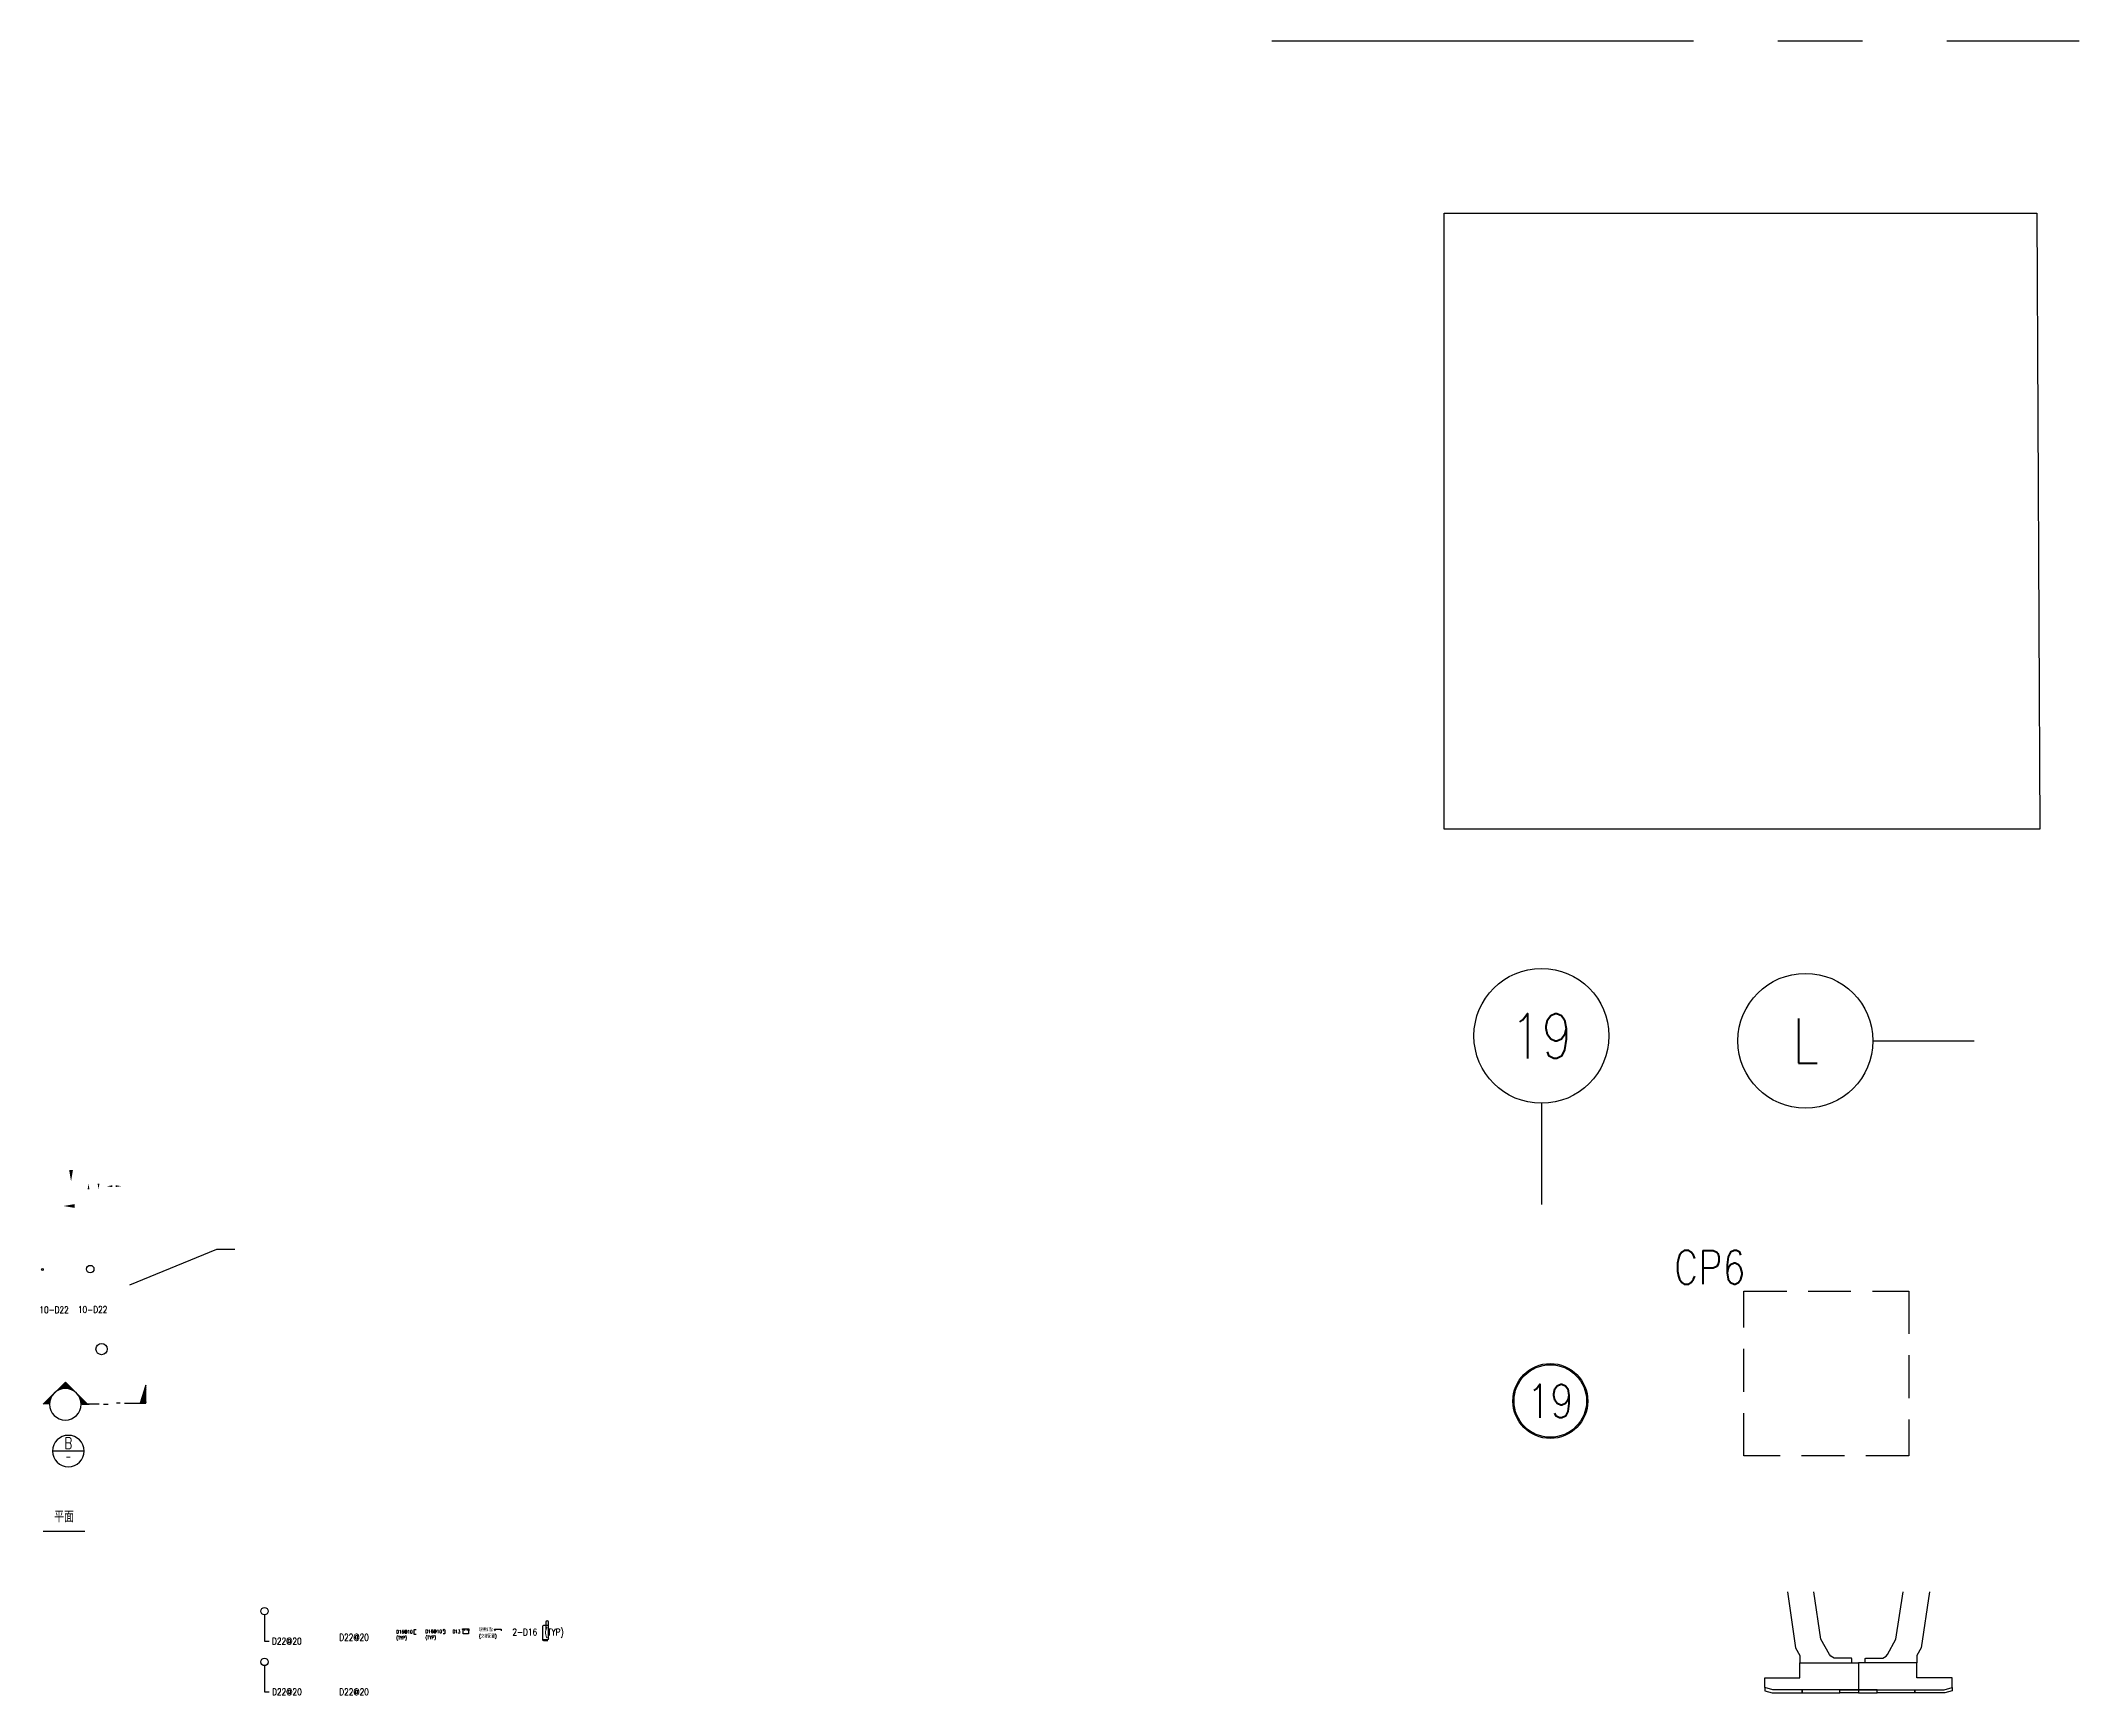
# Model space of a CAD drawing. Extents: x -2348 to 13861, y -546 to 4499.
# Drawn here: x -2348 to 371, y 2292 to 4499 of the extents above; entities that cross this region are included whole.
import ezdxf
from ezdxf.enums import TextEntityAlignment as Align

# ---------------------------------------------------------------- set-up
doc = ezdxf.new("R2010")
doc.units = 0
doc.header["$LTSCALE"] = 3
doc.linetypes.add('CENTER', pattern=[2, 1.25, -0.25, 0.25, -0.25])
doc.linetypes.add('DASHED', pattern=[19.05, 12.7, -6.35])
doc.layers.get('0').update_dxf_attribs({"linetype": 'CONTINUOUS'})
for name, color, linetype in [('HB_DIM', 1, 'CONTINUOUS'), ('HB_SYMBOLS', 7, 'CONTINUOUS'), ('HB_TXT_CTEXT', 2, 'CONTINUOUS'), ('RCAD.PARM.Trestle', 2, 'CONTINUOUS'), ('底圖', 7, 'CONTINUOUS'), ('鋼筋', 3, 'CONTINUOUS'), ('預鑄樁帽_TXT', 2, 'CONTINUOUS')]:
    doc.layers.add(name, color=color, linetype=linetype)
doc.styles.get("Standard").update_dxf_attribs({"font": 'ROMANS.shx', "width": 0.8, "bigfont": 'LCHINA.shx'})

# ---------------------------------------------------------------- blocks, each defined once
blk = doc.blocks.new('C')
at = {"color": 3, "linetype": 'Continuous'}
blk.add_circle((0, 0), 1.2, dxfattribs=at)
blk = doc.blocks.new('ArrowD')
at = {"color": 0, "linetype": 'Continuous'}
blk.add_solid([(-2.5, 15), (2.5, 15), (0, 0)], dxfattribs=at)
blk = doc.blocks.new('arrowL')
at = {"color": 0, "linetype": 'Continuous'}
blk.add_solid([(15, -2.5), (15, 2.5), (0, 0)], dxfattribs=at)
blk = doc.blocks.new('SEC2U0-n')
at = {"color": 2, "linetype": 'Continuous'}
for p, q in [((-9.9, 0), (0, 9.9)), ((0, 9.9), (9.9, 0)), ((-7.51, 0), (-10.62, 0))]:
    blk.add_line(p, q, dxfattribs=at)
at = {"color": 3}
for p, q in [((-17, 0), (-19, 0)), ((-15, 0), (-7, 0))]:
    blk.add_line(p, q, dxfattribs=at)
at = {"color": 2, "linetype": 'Continuous'}
blk.add_circle((0, 0), 7, dxfattribs=at)
for points in [[(0, 9.9), (-3.5, 6.06), (-4.95, 4.95), (-4.26, 5.55)], [(0, 9.9), (-1.81, 6.76), (-3.5, 6.06), (-1.81, 6.76)], [(0, 9.9), (0, 7), (-1.81, 6.76), (-0.91, 6.94)], [(0, 9.9), (3.5, 6.06), (4.95, 4.95), (4.26, 5.55)], [(0, 9.9), (1.81, 6.76), (3.5, 6.06), (1.81, 6.76)], [(0, 9.9), (0, 7), (1.81, 6.76), (0.91, 6.94)], [(-9.9, 0), (-6.06, 3.5), (-4.95, 4.95), (-5.55, 4.26)], [(-9.9, 0), (-6.76, 1.81), (-6.06, 3.5), (-6.76, 1.81)], [(-9.9, 0), (-7, 0), (-6.76, 1.81), (-6.94, 0.91)], [(9.9, 0), (6.06, 3.5), (4.95, 4.95), (5.55, 4.26)], [(9.9, 0), (6.76, 1.81), (6.06, 3.5), (6.76, 1.81)], [(9.9, 0), (7, 0), (6.76, 1.81), (6.94, 0.91)]]:
    blk.add_solid(points, dxfattribs=at)
blk = doc.blocks.new('ST-n')
at = {"color": 2}
blk.add_line((-7, 0), (7, 0), dxfattribs=at)
blk.add_circle((0, 0), 7, dxfattribs=at)
at = {"color": 3, "width": 0.8}
blk.add_attdef('A', text='', height=5, dxfattribs=at).set_placement((0, 3.5), align=Align.MIDDLE)
at = {"color": 1, "width": 0.8}
blk.add_attdef('HB2002', text='', height=2.5, dxfattribs=at).set_placement((0, -2.5), align=Align.MIDDLE)
blk = doc.blocks.new('*X5')
at = {"color": 0, "linetype": 'Continuous'}
for p, q in [((79, 269.21), (79.03, 269.24)), ((79.17, 269.21), (79.29, 269.32)), ((79.35, 269.21), (79.54, 269.4)), ((79.53, 269.21), (79.8, 269.48)), ((79.71, 269.21), (80.06, 269.56)), ((79.88, 269.21), (80.31, 269.64)), ((80.06, 269.21), (80.57, 269.72)), ((80.24, 269.21), (80.83, 269.8)), ((80.41, 269.21), (81.09, 269.88)), ((80.59, 269.21), (81.34, 269.96)), ((80.77, 269.21), (81.6, 270.04)), ((80.94, 269.21), (81.86, 270.12)), ((81.12, 269.21), (82.11, 270.2)), ((81.3, 269.21), (82.37, 270.29)), ((81.47, 269.21), (82.63, 270.37)), ((81.65, 269.21), (82.89, 270.45)), ((81.83, 269.21), (83.14, 270.53)), ((82, 269.21), (83.4, 270.61)), ((82.18, 269.21), (83.66, 270.69)), ((82.36, 269.21), (83.91, 270.77)), ((82.53, 269.21), (84.17, 270.85)), ((82.71, 269.21), (84.43, 270.93)), ((82.89, 269.21), (84.69, 271.01)), ((83.06, 269.21), (84.94, 271.09)), ((83.24, 269.21), (85.2, 271.17)), ((83.42, 269.21), (85.46, 271.25)), ((83.59, 269.21), (85.71, 271.33)), ((83.77, 269.21), (85.97, 271.41)), ((83.95, 269.21), (86.23, 271.49)), ((84.12, 269.21), (86.49, 271.57)), ((84.3, 269.21), (86.74, 271.65)), ((84.48, 269.21), (86.93, 271.66)), ((84.65, 269.21), (86.93, 271.48)), ((84.83, 269.21), (86.93, 271.31)), ((85.01, 269.21), (86.93, 271.13)), ((85.19, 269.21), (86.93, 270.95)), ((85.36, 269.21), (86.93, 270.78)), ((85.54, 269.21), (86.93, 270.6)), ((85.72, 269.21), (86.93, 270.42)), ((85.89, 269.21), (86.93, 270.25)), ((86.07, 269.21), (86.93, 270.07)), ((86.25, 269.21), (86.93, 269.89)), ((86.42, 269.21), (86.93, 269.72)), ((86.6, 269.21), (86.93, 269.54)), ((86.78, 269.21), (86.93, 269.36))]:
    blk.add_line(p, q, dxfattribs=at)
blk = doc.blocks.new('SEND-n')
at = {"color": 3}
for p, q in [((9.44, 0), (0, 0)), ((11.42, 0), (13, 0))]:
    blk.add_line(p, q, dxfattribs=at)
at = {"color": 2, "linetype": 'Continuous'}
blk.add_lwpolyline([(0, 0), (0, 8), (2.5, 0)], close=True, dxfattribs=at)
at = {"color": 2, "linetype": 'Continuous', "rotation": 270}
blk.add_blockref('*X5', (-269.21, 86.93), dxfattribs=at)
blk = doc.blocks.new('slab_topview')
at = {"color": 4, "linetype": 'Continuous'}
blk.add_line((-27.8, 0), (27.8, 0), dxfattribs=at)
at = {"color": 4, "linetype": 'Continuous', "width": 0.8}
blk.add_text('平面', height=15, rotation=360, dxfattribs=at).set_placement((0, 19.7), align=Align.MIDDLE)
blk = doc.blocks.new('rebar_arrowL')
at = {"linetype": 'Continuous', "extrusion": (0, 0, -1)}
blk.add_solid([(-7.5, 1.3), (0, 0), (-7.5, -1.2)], dxfattribs=at)
blk = doc.blocks.new('rebar_arrowU')
at = {"linetype": 'Continuous'}
blk.add_solid([(-1.25, -7.5), (0, 0), (1.25, -7.5)], dxfattribs=at)
blk = doc.blocks.new('slab_PVC')
at = {"layer": 'RCAD.PARM.Trestle', "color": 4, "linetype": 'Continuous'}
blk.add_circle((0, 0), 7.53, dxfattribs=at)
blk = doc.blocks.new('rebar_num')
at = {"color": 0, "linetype": 'Continuous', "width": 0.8}
blk.add_attdef('A', text='', height=9, dxfattribs=at).set_placement((-3.1, 3.9), align=Align.MIDDLE_LEFT)
blk = doc.blocks.new('H_Circle_guide')
at = {"layer": 'HB_TXT_CTEXT', "color": 1, "linetype": 'Continuous'}
blk.add_lwpolyline([(0, -5), (0, -40), (6.4, -40)], dxfattribs=at)
blk.add_circle((0, 0), 5, dxfattribs=at)
at = {"color": 0, "linetype": 'Continuous', "width": 0.8}
blk.add_attdef('A', text='', height=9, dxfattribs=at).set_placement((10.1, -40), align=Align.MIDDLE_LEFT)
blk = doc.blocks.new('H_Arrow_guide')
at = {"layer": 'HB_TXT_CTEXT', "color": 1, "linetype": 'Continuous'}
blk.add_lwpolyline([(0, 0, 0, 2.5, 0), (0, -7.5, 0, 0, 0), (0, -37, 0, 0, 0), (7.5, -37, 0, 0, 0)], format="xyseb", dxfattribs=at)
at = {"color": 0, "linetype": 'Continuous', "width": 0.8}
blk.add_attdef('A', text='', height=9, dxfattribs=at).set_placement((9.7, -35.9), align=Align.MIDDLE_LEFT)
blk = doc.blocks.new('rebar_arrowD')
at = {"linetype": 'Continuous'}
blk.add_solid([(-1.25, -7.5), (0, 0), (1.25, -7.5)], dxfattribs=at)
blk = doc.blocks.new('rebar_arrowR')
at = {"linetype": 'Continuous', "extrusion": (0, 0, -1)}
blk.add_solid([(-7.5, 1.3), (0, 0), (-7.5, -1.2)], dxfattribs=at)
blk = doc.blocks.new('gr_t')
at = {"layer": 'HB_SYMBOLS', "color": 4, "linetype": 'Continuous'}
blk.add_line((0, -6), (0, -15), dxfattribs=at)
blk.add_circle((0, 0), 6, dxfattribs=at)
at = {"layer": 'HB_SYMBOLS', "color": 4, "linetype": 'Continuous', "width": 0.8}
blk.add_attdef('A', text='', height=4.5, dxfattribs=at).set_placement((0, 0), align=Align.MIDDLE)
blk = doc.blocks.new('PileCap')
at = {"linetype": 'DASHED', "ltscale": 1.5}
blk.add_lwpolyline([(-110, -110), (-110, 110), (110, 110), (110, -110)], close=True, dxfattribs=at)
at = {"color": 2, "linetype": 'Continuous', "width": 0.8}
blk.add_attdef('CP6', text='', height=45, dxfattribs=at).set_placement((-155.5, 141.7), align=Align.MIDDLE)
blk = doc.blocks.new('fender')
at = {"color": 7, "linetype": 'Continuous'}
for points in [[(-94.7, -0.1), (-83.8, -75), (-78, -85.1), (-78, -95.1)], [(94.7, -0.1), (83.8, -75), (78, -85.1), (78, -95.1)]]:
    blk.add_lwpolyline(points, dxfattribs=at)
for points in [[(-9, -95.1), (-9, -89.4, 0.414214), (-9.5, -88.9), (-29.8, -88.9, -0.272631), (-38.5, -83.9), (-50, -63.5), (-59.4, -0.1)], [(9, -95.1), (9, -89.4, -0.414214), (9.5, -88.9), (29.8, -88.9, 0.272631), (38.5, -83.9), (50, -63.5), (59.4, -0.1)]]:
    blk.add_lwpolyline(points, format="xyb", dxfattribs=at)
for points in [[(0, -95.1), (0, -131.1), (-114.4, -131.1), (-125, -127.9), (-125, -115.1), (-78, -115.1), (-78, -95.1)], [(0, -95.1), (0, -131.1), (114.4, -131.1), (125, -127.9), (125, -115.1), (78, -115.1), (78, -95.1)], [(-115, -135.1), (-75, -135.1), (-75, -131.1), (-114.4, -131.1), (-125, -127.9), (-125, -132.1)], [(-75, -131.1), (-75, -135.1), (-25, -135.1), (-25, -131.1)], [(0, -131.1), (0, -135.1), (-25, -135.1), (-25, -131.1)], [(0, -131.1), (0, -135.1), (25, -135.1), (25, -131.1)], [(75, -131.1), (75, -135.1), (25, -135.1), (25, -131.1)], [(115, -135.1), (75, -135.1), (75, -131.1), (114.4, -131.1), (125, -127.9), (125, -132.1)]]:
    blk.add_lwpolyline(points, close=True, dxfattribs=at)
blk = doc.blocks.new('pile')
at = {"color": 7, "linetype": 'Continuous'}
for radius in [50, 48.4]:
    blk.add_circle((0.4, 0.2), radius, dxfattribs=at)
at = {"color": 2, "linetype": 'Continuous', "width": 0.8}
blk.add_attdef('A', text='', height=45, dxfattribs=at).set_placement((0.4, 0.2), align=Align.MIDDLE)

msp = doc.modelspace()

# ---------------------------------------------------------------- linework, layer by layer
at = {"color": 252, "linetype": 'CENTER', "ltscale": 150}
msp.add_lwpolyline([(-705.94, 4499.293), (370.807, 4499.293)], dxfattribs=at)
at = {"layer": 'HB_TXT_CTEXT', "color": 1, "linetype": 'Continuous'}
msp.add_lwpolyline([(-2049.388, 2399.435), (-2049.388, 2364.435), (-2043.014, 2364.435)], dxfattribs=at)
msp.add_lwpolyline([(-1959.388, 2405.435, 0, 2.5, 0), (-1959.388, 2397.935, 0, 0, 0), (-1959.388, 2368.435, 0, 0, 0), (-1951.888, 2368.435, 0, 0, 0)], format="xyseb", dxfattribs=at)
at = {"layer": 'HB_TXT_CTEXT', "linetype": 'Continuous'}
for points in [[(-1847.345, 2379.697), (-1850.129, 2379.697, 0.41421356), (-1850.289, 2379.537), (-1850.289, 2373.95, 0.41421356), (-1850.129, 2373.79), (-1847.345, 2373.79)], [(-1810.809, 2377.949), (-1810.809, 2379.295, -1), (-1808.889, 2379.295), (-1808.889, 2374.878, -0.41421356), (-1809.489, 2374.278), (-1811.019, 2374.278)], [(-1784.174, 2378.741), (-1785.362, 2379.929, -0.66817864), (-1784.938, 2380.953), (-1777.428, 2380.953, -0.41421356), (-1776.828, 2380.353), (-1776.828, 2378.402)], [(-1779.564, 2378.755), (-1778.376, 2379.943, -0.66817864), (-1777.352, 2379.519), (-1777.352, 2373.998), (-1784.299, 2373.998), (-1784.299, 2379.519, -0.66817864), (-1783.275, 2379.943), (-1782.087, 2378.755)], [(-1670.576, 2367.414, -0.41421356), (-1671.776, 2366.214), (-1679.292, 2366.214)], [(-1671.427, 2385.378), (-1677.296, 2385.378, 0.41421356), (-1678.496, 2384.178), (-1678.496, 2366.526)], [(-1678.496, 2366.526, 0.41421356), (-1677.296, 2365.326), (-1671.427, 2365.326)], [(-1670.576, 2367.414), (-1670.576, 2389.778, 1), (-1674.416, 2389.778), (-1674.416, 2379.378)]]:
    msp.add_lwpolyline(points, format="xyb", dxfattribs=at)
at = {"layer": 'HB_TXT_CTEXT', "color": 1, "linetype": 'Continuous'}
msp.add_circle((-2049.388, 2404.435), 5, dxfattribs=at)
at = {"layer": 'RCAD.PARM.Trestle', "color": 1, "linetype": 'Continuous'}
msp.add_lwpolyline([(-2229.118, 2839.608), (-2112.891, 2887.497), (-2089.107, 2887.497)], dxfattribs=at)
msp.add_circle((-2281.837, 2860.71), 5, dxfattribs=at)
at = {"layer": '底圖', "color": 4, "linetype": 'Continuous'}
msp.add_lwpolyline([(314.163, 4269.261), (318.29, 3447.409), (-476.241, 3447.409), (-476.241, 4269.261), (314.163, 4269.261)], dxfattribs=at)
at = {"layer": '鋼筋', "color": 7, "linetype": 'Continuous'}
msp.add_lwpolyline([(-1741.155, 2378.352), (-1742.342, 2379.54, -0.66817864), (-1741.918, 2380.565), (-1734.408, 2380.565, -0.41421356), (-1733.808, 2379.965), (-1733.808, 2378.013)], format="xyb", dxfattribs=at)

# ---------------------------------------------------------------- block references
at = {"linetype": 'Continuous'}
for name, p in [('rebar_arrowU', (-2284.09, 2974.513)), ('rebar_arrowL', (-2259.812, 2971.233))]:
    msp.add_blockref(name, p, dxfattribs=at)
at = {"linetype": 'Continuous', "rotation": 180}
for name, p in [('rebar_arrowD', (-2270.73, 2967.309)), ('rebar_arrowR', (-2240.535, 2971.403))]:
    msp.add_blockref(name, p, dxfattribs=at)
at = {"linetype": 'Continuous'}
ref = msp.add_blockref('PileCap', (33.485, 2721.489), dxfattribs=at)
ref.add_attrib('CP6', 'CP6', dxfattribs={"layer": '預鑄樁帽_TXT', "color": 2, "linetype": 'Continuous', "height": 45, "width": 0.8}).set_placement((-121.982, 2863.169), align=Align.MIDDLE)
at = {"color": 0, "linetype": 'Continuous'}
ref = msp.add_blockref('rebar_num', (-2295.044, 2802.876), dxfattribs=at)
ref.add_attrib('A', '10-D22', dxfattribs={"linetype": 'Continuous', "height": 9, "width": 0.8}).set_placement((-2298.173, 2806.747), align=Align.MIDDLE_LEFT)
at = {"color": 7, "linetype": 'Continuous'}
msp.add_blockref('pile', (-334.973, 2684.577), dxfattribs=at).add_auto_attribs({'A': '19'})
at = {"color": 0, "linetype": 'Continuous'}
msp.add_blockref('slab_topview', (-2316.724, 2511.054), dxfattribs=at)
msp.add_blockref('fender', (76.4, 2430.462))
for name, p in [('H_Circle_guide', (-2049.388, 2336.771)), ('H_Arrow_guide', (-1959.388, 2332.665))]:
    msp.add_blockref(name, p, dxfattribs=at).add_auto_attribs({'A': 'D22@20'})
at = {"layer": 'RCAD.PARM.Trestle', "color": 0, "linetype": 'Continuous'}
for name, p in [('ArrowD', (-2307.389, 2977.727)), ('arrowL', (-2317.774, 2944.908)), ('slab_PVC', (-2266.657, 2754.109))]:
    msp.add_blockref(name, p, dxfattribs=at)
at = {"layer": 'RCAD.PARM.Trestle', "linetype": 'Continuous'}
msp.add_blockref('C', (-2345.648, 2860.215), dxfattribs=at)
at = {"layer": 'RCAD.PARM.Trestle', "linetype": 'Continuous', "xscale": -3.000000000160651, "yscale": 2.999999999925704, "zscale": 3, "rotation": 359.9999999991219}
for name, p in [('SEC2U0-n', (-2315.019, 2680.42)), ('SEND-n', (-2207.59, 2682.048))]:
    msp.add_blockref(name, p, dxfattribs=at)
at = {"layer": 'RCAD.PARM.Trestle', "linetype": 'Continuous'}
ref = msp.add_blockref('ST-n', (-2310.958, 2617.965), dxfattribs=dict(at, xscale=-3.000000000160651, yscale=2.999999999925704, zscale=3, rotation=359.9999999991219))
ref.add_attrib('HB2002', '-', dxfattribs={"layer": '0', "color": 1, "height": 7.5, "rotation": 360, "width": 0.8}).set_placement((-2310.958, 2610.465), align=Align.MIDDLE)
ref.add_attrib('A', 'B', dxfattribs={"layer": '0', "color": 3, "height": 15, "rotation": 360, "width": 0.8}).set_placement((-2310.958, 2628.465), align=Align.MIDDLE)
at = {"layer": '底圖'}
ref = msp.add_blockref('gr_t', (-346.407, 3171.86), dxfattribs=dict(at, xscale=15, yscale=15, zscale=15))
ref.add_attrib('A', '19', dxfattribs={"layer": 'HB_SYMBOLS', "color": 4, "linetype": 'Continuous', "height": 60, "width": 0.8}).set_placement((-346.407, 3171.86), align=Align.MIDDLE)
ref = msp.add_blockref('gr_t', (5.658, 3165.233), dxfattribs=dict(at, xscale=15, yscale=15, zscale=15, rotation=90))
ref.add_attrib('A', 'L', dxfattribs={"layer": 'HB_SYMBOLS', "color": 4, "linetype": 'Continuous', "height": 60, "width": 0.8}).set_placement((5.658, 3165.233), align=Align.MIDDLE)

# ---------------------------------------------------------------- texts
at = {"layer": 'HB_DIM', "color": 2, "linetype": 'Continuous', "width": 0.8}
for s, p in [('D16@10', (-1873.689, 2376.943)), ('(TYP)', (-1873.689, 2368.943)), ('D16@10', (-1834.752, 2377.445)), ('(TYP)', (-1834.752, 2369.445)), ('D13', (-1798.663, 2377.332))]:
    msp.add_text(s, height=4.5, rotation=360, dxfattribs=at).set_placement(p, align=Align.MIDDLE_LEFT)
at = {"layer": 'HB_TXT_CTEXT', "linetype": 'Continuous', "width": 0.8}
for s, height, p in [('D22@20', 9, (-2039.331, 2364.435)), ('D22@20', 9, (-1949.733, 2369.563)), ('現場綁紮', 4.5, (-1763.291, 2379.618)), ('(交錯配置)', 4.5, (-1763.291, 2371.118))]:
    msp.add_text(s, height=height, rotation=360, dxfattribs=at).set_placement(p, align=Align.MIDDLE_LEFT)
at = {"layer": 'HB_TXT_CTEXT', "color": 2, "linetype": 'Continuous', "width": 0.8}
msp.add_text('2-D16  (TYP)', height=9, rotation=360, dxfattribs=at).set_placement((-1718.791, 2376.542), align=Align.MIDDLE_LEFT)
at = {"layer": 'RCAD.PARM.Trestle', "linetype": 'Continuous', "width": 0.8}
msp.add_text('10-D22', height=9, rotation=360, dxfattribs=at).set_placement((-2349.637, 2806.439), align=Align.MIDDLE_LEFT)

doc.saveas('drawing.dxf')
